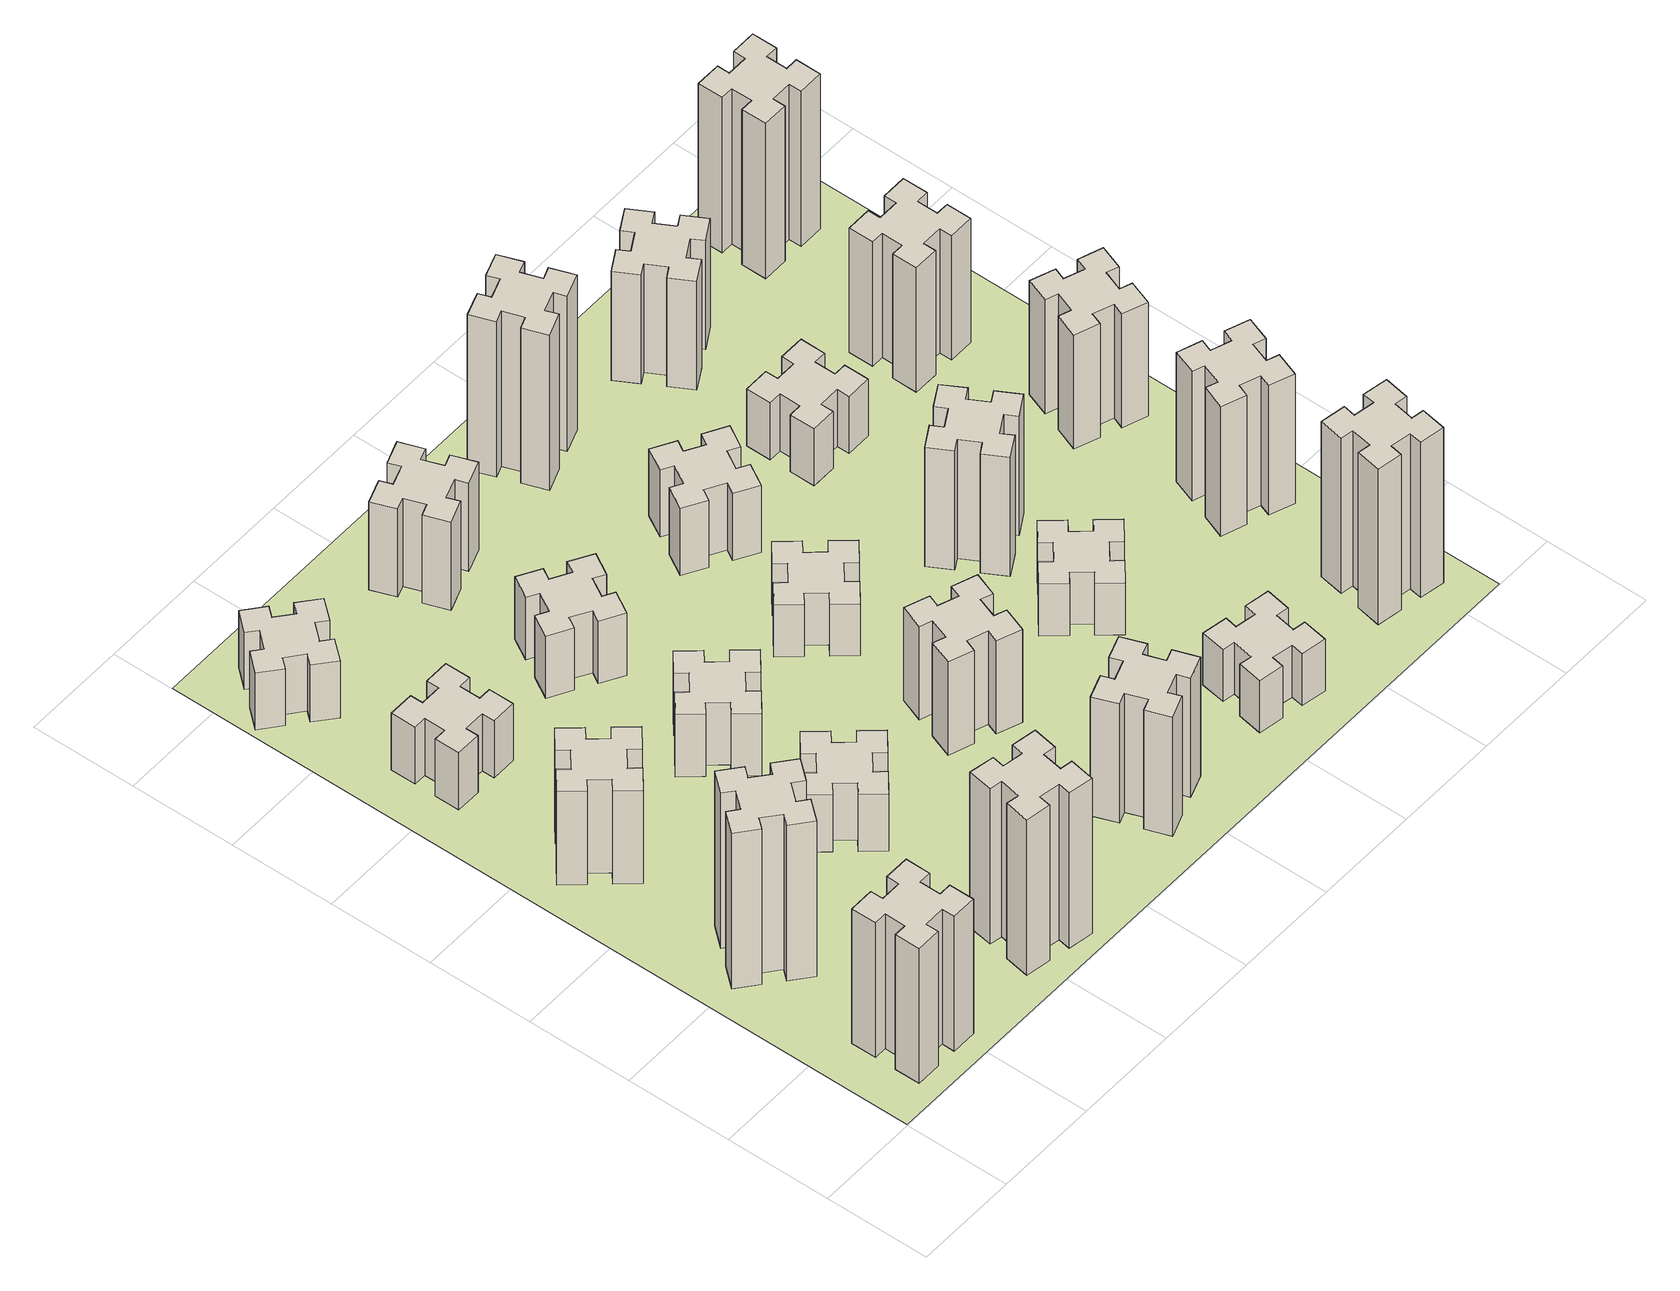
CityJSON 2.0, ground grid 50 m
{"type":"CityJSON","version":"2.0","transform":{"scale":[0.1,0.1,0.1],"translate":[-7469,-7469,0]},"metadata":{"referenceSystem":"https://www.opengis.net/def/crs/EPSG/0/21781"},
"CityObjects":{
"building1":{"type":"Building","attributes":{"class":"1000","function":"1000","usage":"1000","yearOfConstruction":2016,"roofType":"1000","measuredHeight":78,"storeysAboveGround":30,"storeysBelowGround":0},"geometry":[{"type":"Solid","lod":"1","boundaries":[[[[0,1,2,3,4,5,6,7,8,9,10,11,12,13,14,15,16,17,18,19]],[[17,16,20,21]],[[16,15,22,20]],[[15,14,23,22]],[[14,13,24,23]],[[13,12,25,24]],[[12,11,26,25]],[[11,10,27,26]],[[10,9,28,27]],[[9,8,29,28]],[[8,7,30,29]],[[7,6,31,30]],[[6,5,32,31]],[[5,4,33,32]],[[4,3,34,33]],[[3,2,35,34]],[[2,1,36,35]],[[1,0,37,36]],[[0,19,38,37]],[[19,18,39,38]],[[18,17,21,39]],[[24,25,26,27,28,29,30,31,32,33,34,35,36,37,38,39,21,20,22,23]]]]}]},
"building2":{"type":"Building","attributes":{"class":"1000","function":"1000","usage":"1000","yearOfConstruction":2016,"roofType":"1000","measuredHeight":90,"storeysAboveGround":30,"storeysBelowGround":0},"geometry":[{"type":"Solid","lod":"1","boundaries":[[[[40,41,42,43,44,45,46,47,48,49,50,51,52,53,54,55,56,57,58,59]],[[57,56,60,61]],[[56,55,62,60]],[[55,54,63,62]],[[54,53,64,63]],[[53,52,65,64]],[[52,51,66,65]],[[51,50,67,66]],[[50,49,68,67]],[[49,48,69,68]],[[48,47,70,69]],[[47,46,71,70]],[[46,45,72,71]],[[45,44,73,72]],[[44,43,74,73]],[[43,42,75,74]],[[42,41,76,75]],[[41,40,77,76]],[[40,59,78,77]],[[59,58,79,78]],[[58,57,61,79]],[[64,65,66,67,68,69,70,71,72,73,74,75,76,77,78,79,61,60,62,63]]]]}]},
"building3":{"type":"Building","attributes":{"class":"1000","function":"1000","usage":"1000","yearOfConstruction":2016,"roofType":"1000","measuredHeight":54,"storeysAboveGround":30,"storeysBelowGround":0},"geometry":[{"type":"Solid","lod":"1","boundaries":[[[[80,81,82,83,84,85,86,87,88,89,90,91,92,93,94,95,96,97,98,99]],[[97,96,100,101]],[[96,95,102,100]],[[95,94,103,102]],[[94,93,104,103]],[[93,92,105,104]],[[92,91,106,105]],[[91,90,107,106]],[[90,89,108,107]],[[89,88,109,108]],[[88,87,110,109]],[[87,86,111,110]],[[86,85,112,111]],[[85,84,113,112]],[[84,83,114,113]],[[83,82,115,114]],[[82,81,116,115]],[[81,80,117,116]],[[80,99,118,117]],[[99,98,119,118]],[[98,97,101,119]],[[104,105,106,107,108,109,110,111,112,113,114,115,116,117,118,119,101,100,102,103]]]]}]},
"building4":{"type":"Building","attributes":{"class":"1000","function":"1000","usage":"1000","yearOfConstruction":2016,"roofType":"1000","measuredHeight":33,"storeysAboveGround":30,"storeysBelowGround":0},"geometry":[{"type":"Solid","lod":"1","boundaries":[[[[120,121,122,123,124,125,126,127,128,129,130,131,132,133,134,135,136,137,138,139]],[[137,136,140,141]],[[136,135,142,140]],[[135,134,143,142]],[[134,133,144,143]],[[133,132,145,144]],[[132,131,146,145]],[[131,130,147,146]],[[130,129,148,147]],[[129,128,149,148]],[[128,127,150,149]],[[127,126,151,150]],[[126,125,152,151]],[[125,124,153,152]],[[124,123,154,153]],[[123,122,155,154]],[[122,121,156,155]],[[121,120,157,156]],[[120,139,158,157]],[[139,138,159,158]],[[138,137,141,159]],[[144,145,146,147,148,149,150,151,152,153,154,155,156,157,158,159,141,140,142,143]]]]}]},
"building5":{"type":"Building","attributes":{"class":"1000","function":"1000","usage":"1000","yearOfConstruction":2016,"roofType":"1000","measuredHeight":90,"storeysAboveGround":30,"storeysBelowGround":0},"geometry":[{"type":"Solid","lod":"1","boundaries":[[[[160,161,162,163,164,165,166,167,168,169,170,171,172,173,174,175,176,177,178,179]],[[177,176,180,181]],[[176,175,182,180]],[[175,174,183,182]],[[174,173,184,183]],[[173,172,185,184]],[[172,171,186,185]],[[171,170,187,186]],[[170,169,188,187]],[[169,168,189,188]],[[168,167,190,189]],[[167,166,191,190]],[[166,165,192,191]],[[165,164,193,192]],[[164,163,194,193]],[[163,162,195,194]],[[162,161,196,195]],[[161,160,197,196]],[[160,179,198,197]],[[179,178,199,198]],[[178,177,181,199]],[[184,185,186,187,188,189,190,191,192,193,194,195,196,197,198,199,181,180,182,183]]]]}]},
"building6":{"type":"Building","attributes":{"class":"1000","function":"1000","usage":"1000","yearOfConstruction":2016,"roofType":"1000","measuredHeight":33,"storeysAboveGround":30,"storeysBelowGround":0},"geometry":[{"type":"Solid","lod":"1","boundaries":[[[[200,201,202,203,204,205,206,207,208,209,210,211,212,213,214,215,216,217,218,219]],[[217,216,220,221]],[[216,215,222,220]],[[215,214,223,222]],[[214,213,224,223]],[[213,212,225,224]],[[212,211,226,225]],[[211,210,227,226]],[[210,209,228,227]],[[209,208,229,228]],[[208,207,230,229]],[[207,206,231,230]],[[206,205,232,231]],[[205,204,233,232]],[[204,203,234,233]],[[203,202,235,234]],[[202,201,236,235]],[[201,200,237,236]],[[200,219,238,237]],[[219,218,239,238]],[[218,217,221,239]],[[224,225,226,227,228,229,230,231,232,233,234,235,236,237,238,239,221,220,222,223]]]]}]},
"building7":{"type":"Building","attributes":{"class":"1000","function":"1000","usage":"1000","yearOfConstruction":2016,"roofType":"1000","measuredHeight":33,"storeysAboveGround":30,"storeysBelowGround":0},"geometry":[{"type":"Solid","lod":"1","boundaries":[[[[240,241,242,243,244,245,246,247,248,249,250,251,252,253,254,255,256,257,258,259]],[[257,256,260,261]],[[256,255,262,260]],[[255,254,263,262]],[[254,253,264,263]],[[253,252,265,264]],[[252,251,266,265]],[[251,250,267,266]],[[250,249,268,267]],[[249,248,269,268]],[[248,247,270,269]],[[247,246,271,270]],[[246,245,272,271]],[[245,244,273,272]],[[244,243,274,273]],[[243,242,275,274]],[[242,241,276,275]],[[241,240,277,276]],[[240,259,278,277]],[[259,258,279,278]],[[258,257,261,279]],[[264,265,266,267,268,269,270,271,272,273,274,275,276,277,278,279,261,260,262,263]]]]}]},
"building8":{"type":"Building","attributes":{"class":"1000","function":"1000","usage":"1000","yearOfConstruction":2016,"roofType":"1000","measuredHeight":36,"storeysAboveGround":30,"storeysBelowGround":0},"geometry":[{"type":"Solid","lod":"1","boundaries":[[[[280,281,282,283,284,285,286,287,288,289,290,291,292,293,294,295,296,297,298,299]],[[297,296,300,301]],[[296,295,302,300]],[[295,294,303,302]],[[294,293,304,303]],[[293,292,305,304]],[[292,291,306,305]],[[291,290,307,306]],[[290,289,308,307]],[[289,288,309,308]],[[288,287,310,309]],[[287,286,311,310]],[[286,285,312,311]],[[285,284,313,312]],[[284,283,314,313]],[[283,282,315,314]],[[282,281,316,315]],[[281,280,317,316]],[[280,299,318,317]],[[299,298,319,318]],[[298,297,301,319]],[[304,305,306,307,308,309,310,311,312,313,314,315,316,317,318,319,301,300,302,303]]]]}]},
"building9":{"type":"Building","attributes":{"class":"1000","function":"1000","usage":"1000","yearOfConstruction":2016,"roofType":"1000","measuredHeight":36,"storeysAboveGround":30,"storeysBelowGround":0},"geometry":[{"type":"Solid","lod":"1","boundaries":[[[[320,321,322,323,324,325,326,327,328,329,330,331,332,333,334,335,336,337,338,339]],[[337,336,340,341]],[[336,335,342,340]],[[335,334,343,342]],[[334,333,344,343]],[[333,332,345,344]],[[332,331,346,345]],[[331,330,347,346]],[[330,329,348,347]],[[329,328,349,348]],[[328,327,350,349]],[[327,326,351,350]],[[326,325,352,351]],[[325,324,353,352]],[[324,323,354,353]],[[323,322,355,354]],[[322,321,356,355]],[[321,320,357,356]],[[320,339,358,357]],[[339,338,359,358]],[[338,337,341,359]],[[344,345,346,347,348,349,350,351,352,353,354,355,356,357,358,359,341,340,342,343]]]]}]},
"building10":{"type":"Building","attributes":{"class":"1000","function":"1000","usage":"1000","yearOfConstruction":2016,"roofType":"1000","measuredHeight":69,"storeysAboveGround":30,"storeysBelowGround":0},"geometry":[{"type":"Solid","lod":"1","boundaries":[[[[360,361,362,363,364,365,366,367,368,369,370,371,372,373,374,375,376,377,378,379]],[[377,376,380,381]],[[376,375,382,380]],[[375,374,383,382]],[[374,373,384,383]],[[373,372,385,384]],[[372,371,386,385]],[[371,370,387,386]],[[370,369,388,387]],[[369,368,389,388]],[[368,367,390,389]],[[367,366,391,390]],[[366,365,392,391]],[[365,364,393,392]],[[364,363,394,393]],[[363,362,395,394]],[[362,361,396,395]],[[361,360,397,396]],[[360,379,398,397]],[[379,378,399,398]],[[378,377,381,399]],[[384,385,386,387,388,389,390,391,392,393,394,395,396,397,398,399,381,380,382,383]]]]}]},
"building11":{"type":"Building","attributes":{"class":"1000","function":"1000","usage":"1000","yearOfConstruction":2016,"roofType":"1000","measuredHeight":51,"storeysAboveGround":30,"storeysBelowGround":0},"geometry":[{"type":"Solid","lod":"1","boundaries":[[[[400,401,402,403,404,405,406,407,408,409,410,411,412,413,414,415,416,417,418,419]],[[417,416,420,421]],[[416,415,422,420]],[[415,414,423,422]],[[414,413,424,423]],[[413,412,425,424]],[[412,411,426,425]],[[411,410,427,426]],[[410,409,428,427]],[[409,408,429,428]],[[408,407,430,429]],[[407,406,431,430]],[[406,405,432,431]],[[405,404,433,432]],[[404,403,434,433]],[[403,402,435,434]],[[402,401,436,435]],[[401,400,437,436]],[[400,419,438,437]],[[419,418,439,438]],[[418,417,421,439]],[[424,425,426,427,428,429,430,431,432,433,434,435,436,437,438,439,421,420,422,423]]]]}]},
"building12":{"type":"Building","attributes":{"class":"1000","function":"1000","usage":"1000","yearOfConstruction":2016,"roofType":"1000","measuredHeight":54,"storeysAboveGround":30,"storeysBelowGround":0},"geometry":[{"type":"Solid","lod":"1","boundaries":[[[[440,441,442,443,444,445,446,447,448,449,450,451,452,453,454,455,456,457,458,459]],[[457,456,460,461]],[[456,455,462,460]],[[455,454,463,462]],[[454,453,464,463]],[[453,452,465,464]],[[452,451,466,465]],[[451,450,467,466]],[[450,449,468,467]],[[449,448,469,468]],[[448,447,470,469]],[[447,446,471,470]],[[446,445,472,471]],[[445,444,473,472]],[[444,443,474,473]],[[443,442,475,474]],[[442,441,476,475]],[[441,440,477,476]],[[440,459,478,477]],[[459,458,479,478]],[[458,457,461,479]],[[464,465,466,467,468,469,470,471,472,473,474,475,476,477,478,479,461,460,462,463]]]]}]},
"building13":{"type":"Building","attributes":{"class":"1000","function":"1000","usage":"1000","yearOfConstruction":2016,"roofType":"1000","measuredHeight":30,"storeysAboveGround":30,"storeysBelowGround":0},"geometry":[{"type":"Solid","lod":"1","boundaries":[[[[480,481,482,483,484,485,486,487,488,489,490,491,492,493,494,495,496,497,498,499]],[[497,496,500,501]],[[496,495,502,500]],[[495,494,503,502]],[[494,493,504,503]],[[493,492,505,504]],[[492,491,506,505]],[[491,490,507,506]],[[490,489,508,507]],[[489,488,509,508]],[[488,487,510,509]],[[487,486,511,510]],[[486,485,512,511]],[[485,484,513,512]],[[484,483,514,513]],[[483,482,515,514]],[[482,481,516,515]],[[481,480,517,516]],[[480,499,518,517]],[[499,498,519,518]],[[498,497,501,519]],[[504,505,506,507,508,509,510,511,512,513,514,515,516,517,518,519,501,500,502,503]]]]}]},
"building14":{"type":"Building","attributes":{"class":"1000","function":"1000","usage":"1000","yearOfConstruction":2016,"roofType":"1000","measuredHeight":39,"storeysAboveGround":30,"storeysBelowGround":0},"geometry":[{"type":"Solid","lod":"1","boundaries":[[[[520,521,522,523,524,525,526,527,528,529,530,531,532,533,534,535,536,537,538,539]],[[537,536,540,541]],[[536,535,542,540]],[[535,534,543,542]],[[534,533,544,543]],[[533,532,545,544]],[[532,531,546,545]],[[531,530,547,546]],[[530,529,548,547]],[[529,528,549,548]],[[528,527,550,549]],[[527,526,551,550]],[[526,525,552,551]],[[525,524,553,552]],[[524,523,554,553]],[[523,522,555,554]],[[522,521,556,555]],[[521,520,557,556]],[[520,539,558,557]],[[539,538,559,558]],[[538,537,541,559]],[[544,545,546,547,548,549,550,551,552,553,554,555,556,557,558,559,541,540,542,543]]]]}]},
"building15":{"type":"Building","attributes":{"class":"1000","function":"1000","usage":"1000","yearOfConstruction":2016,"roofType":"1000","measuredHeight":30,"storeysAboveGround":30,"storeysBelowGround":0},"geometry":[{"type":"Solid","lod":"1","boundaries":[[[[560,561,562,563,564,565,566,567,568,569,570,571,572,573,574,575,576,577,578,579]],[[577,576,580,581]],[[576,575,582,580]],[[575,574,583,582]],[[574,573,584,583]],[[573,572,585,584]],[[572,571,586,585]],[[571,570,587,586]],[[570,569,588,587]],[[569,568,589,588]],[[568,567,590,589]],[[567,566,591,590]],[[566,565,592,591]],[[565,564,593,592]],[[564,563,594,593]],[[563,562,595,594]],[[562,561,596,595]],[[561,560,597,596]],[[560,579,598,597]],[[579,578,599,598]],[[578,577,581,599]],[[584,585,586,587,588,589,590,591,592,593,594,595,596,597,598,599,581,580,582,583]]]]}]},
"building16":{"type":"Building","attributes":{"class":"1000","function":"1000","usage":"1000","yearOfConstruction":2016,"roofType":"1000","measuredHeight":90,"storeysAboveGround":30,"storeysBelowGround":0},"geometry":[{"type":"Solid","lod":"1","boundaries":[[[[600,601,602,603,604,605,606,607,608,609,610,611,612,613,614,615,616,617,618,619]],[[617,616,620,621]],[[616,615,622,620]],[[615,614,623,622]],[[614,613,624,623]],[[613,612,625,624]],[[612,611,626,625]],[[611,610,627,626]],[[610,609,628,627]],[[609,608,629,628]],[[608,607,630,629]],[[607,606,631,630]],[[606,605,632,631]],[[605,604,633,632]],[[604,603,634,633]],[[603,602,635,634]],[[602,601,636,635]],[[601,600,637,636]],[[600,619,638,637]],[[619,618,639,638]],[[618,617,621,639]],[[624,625,626,627,628,629,630,631,632,633,634,635,636,637,638,639,621,620,622,623]]]]}]},
"building17":{"type":"Building","attributes":{"class":"1000","function":"1000","usage":"1000","yearOfConstruction":2016,"roofType":"1000","measuredHeight":30,"storeysAboveGround":30,"storeysBelowGround":0},"geometry":[{"type":"Solid","lod":"1","boundaries":[[[[640,641,642,643,644,645,646,647,648,649,650,651,652,653,654,655,656,657,658,659]],[[657,656,660,661]],[[656,655,662,660]],[[655,654,663,662]],[[654,653,664,663]],[[653,652,665,664]],[[652,651,666,665]],[[651,650,667,666]],[[650,649,668,667]],[[649,648,669,668]],[[648,647,670,669]],[[647,646,671,670]],[[646,645,672,671]],[[645,644,673,672]],[[644,643,674,673]],[[643,642,675,674]],[[642,641,676,675]],[[641,640,677,676]],[[640,659,678,677]],[[659,658,679,678]],[[658,657,661,679]],[[664,665,666,667,668,669,670,671,672,673,674,675,676,677,678,679,661,660,662,663]]]]}]},
"building18":{"type":"Building","attributes":{"class":"1000","function":"1000","usage":"1000","yearOfConstruction":2016,"roofType":"1000","measuredHeight":69,"storeysAboveGround":30,"storeysBelowGround":0},"geometry":[{"type":"Solid","lod":"1","boundaries":[[[[680,681,682,683,684,685,686,687,688,689,690,691,692,693,694,695,696,697,698,699]],[[697,696,700,701]],[[696,695,702,700]],[[695,694,703,702]],[[694,693,704,703]],[[693,692,705,704]],[[692,691,706,705]],[[691,690,707,706]],[[690,689,708,707]],[[689,688,709,708]],[[688,687,710,709]],[[687,686,711,710]],[[686,685,712,711]],[[685,684,713,712]],[[684,683,714,713]],[[683,682,715,714]],[[682,681,716,715]],[[681,680,717,716]],[[680,699,718,717]],[[699,698,719,718]],[[698,697,701,719]],[[704,705,706,707,708,709,710,711,712,713,714,715,716,717,718,719,701,700,702,703]]]]}]},
"building19":{"type":"Building","attributes":{"class":"1000","function":"1000","usage":"1000","yearOfConstruction":2016,"roofType":"1000","measuredHeight":33,"storeysAboveGround":30,"storeysBelowGround":0},"geometry":[{"type":"Solid","lod":"1","boundaries":[[[[720,721,722,723,724,725,726,727,728,729,730,731,732,733,734,735,736,737,738,739]],[[737,736,740,741]],[[736,735,742,740]],[[735,734,743,742]],[[734,733,744,743]],[[733,732,745,744]],[[732,731,746,745]],[[731,730,747,746]],[[730,729,748,747]],[[729,728,749,748]],[[728,727,750,749]],[[727,726,751,750]],[[726,725,752,751]],[[725,724,753,752]],[[724,723,754,753]],[[723,722,755,754]],[[722,721,756,755]],[[721,720,757,756]],[[720,739,758,757]],[[739,738,759,758]],[[738,737,741,759]],[[744,745,746,747,748,749,750,751,752,753,754,755,756,757,758,759,741,740,742,743]]]]}]},
"building20":{"type":"Building","attributes":{"class":"1000","function":"1000","usage":"1000","yearOfConstruction":2016,"roofType":"1000","measuredHeight":90,"storeysAboveGround":30,"storeysBelowGround":0},"geometry":[{"type":"Solid","lod":"1","boundaries":[[[[760,761,762,763,764,765,766,767,768,769,770,771,772,773,774,775,776,777,778,779]],[[777,776,780,781]],[[776,775,782,780]],[[775,774,783,782]],[[774,773,784,783]],[[773,772,785,784]],[[772,771,786,785]],[[771,770,787,786]],[[770,769,788,787]],[[769,768,789,788]],[[768,767,790,789]],[[767,766,791,790]],[[766,765,792,791]],[[765,764,793,792]],[[764,763,794,793]],[[763,762,795,794]],[[762,761,796,795]],[[761,760,797,796]],[[760,779,798,797]],[[779,778,799,798]],[[778,777,781,799]],[[784,785,786,787,788,789,790,791,792,793,794,795,796,797,798,799,781,780,782,783]]]]}]},
"building21":{"type":"Building","attributes":{"class":"1000","function":"1000","usage":"1000","yearOfConstruction":2016,"roofType":"1000","measuredHeight":63,"storeysAboveGround":30,"storeysBelowGround":0},"geometry":[{"type":"Solid","lod":"1","boundaries":[[[[800,801,802,803,804,805,806,807,808,809,810,811,812,813,814,815,816,817,818,819]],[[817,816,820,821]],[[816,815,822,820]],[[815,814,823,822]],[[814,813,824,823]],[[813,812,825,824]],[[812,811,826,825]],[[811,810,827,826]],[[810,809,828,827]],[[809,808,829,828]],[[808,807,830,829]],[[807,806,831,830]],[[806,805,832,831]],[[805,804,833,832]],[[804,803,834,833]],[[803,802,835,834]],[[802,801,836,835]],[[801,800,837,836]],[[800,819,838,837]],[[819,818,839,838]],[[818,817,821,839]],[[824,825,826,827,828,829,830,831,832,833,834,835,836,837,838,839,821,820,822,823]]]]}]},
"building22":{"type":"Building","attributes":{"class":"1000","function":"1000","usage":"1000","yearOfConstruction":2016,"roofType":"1000","measuredHeight":75,"storeysAboveGround":30,"storeysBelowGround":0},"geometry":[{"type":"Solid","lod":"1","boundaries":[[[[840,841,842,843,844,845,846,847,848,849,850,851,852,853,854,855,856,857,858,859]],[[857,856,860,861]],[[856,855,862,860]],[[855,854,863,862]],[[854,853,864,863]],[[853,852,865,864]],[[852,851,866,865]],[[851,850,867,866]],[[850,849,868,867]],[[849,848,869,868]],[[848,847,870,869]],[[847,846,871,870]],[[846,845,872,871]],[[845,844,873,872]],[[844,843,874,873]],[[843,842,875,874]],[[842,841,876,875]],[[841,840,877,876]],[[840,859,878,877]],[[859,858,879,878]],[[858,857,861,879]],[[864,865,866,867,868,869,870,871,872,873,874,875,876,877,878,879,861,860,862,863]]]]}]},
"building23":{"type":"Building","attributes":{"class":"1000","function":"1000","usage":"1000","yearOfConstruction":2016,"roofType":"1000","measuredHeight":66,"storeysAboveGround":30,"storeysBelowGround":0},"geometry":[{"type":"Solid","lod":"1","boundaries":[[[[880,881,882,883,884,885,886,887,888,889,890,891,892,893,894,895,896,897,898,899]],[[897,896,900,901]],[[896,895,902,900]],[[895,894,903,902]],[[894,893,904,903]],[[893,892,905,904]],[[892,891,906,905]],[[891,890,907,906]],[[890,889,908,907]],[[889,888,909,908]],[[888,887,910,909]],[[887,886,911,910]],[[886,885,912,911]],[[885,884,913,912]],[[884,883,914,913]],[[883,882,915,914]],[[882,881,916,915]],[[881,880,917,916]],[[880,899,918,917]],[[899,898,919,918]],[[898,897,901,919]],[[904,905,906,907,908,909,910,911,912,913,914,915,916,917,918,919,901,900,902,903]]]]}]},
"building24":{"type":"Building","attributes":{"class":"1000","function":"1000","usage":"1000","yearOfConstruction":2016,"roofType":"1000","measuredHeight":72,"storeysAboveGround":30,"storeysBelowGround":0},"geometry":[{"type":"Solid","lod":"1","boundaries":[[[[920,921,922,923,924,925,926,927,928,929,930,931,932,933,934,935,936,937,938,939]],[[937,936,940,941]],[[936,935,942,940]],[[935,934,943,942]],[[934,933,944,943]],[[933,932,945,944]],[[932,931,946,945]],[[931,930,947,946]],[[930,929,948,947]],[[929,928,949,948]],[[928,927,950,949]],[[927,926,951,950]],[[926,925,952,951]],[[925,924,953,952]],[[924,923,954,953]],[[923,922,955,954]],[[922,921,956,955]],[[921,920,957,956]],[[920,939,958,957]],[[939,938,959,958]],[[938,937,941,959]],[[944,945,946,947,948,949,950,951,952,953,954,955,956,957,958,959,941,940,942,943]]]]}]},
"building25":{"type":"Building","attributes":{"class":"1000","function":"1000","usage":"1000","yearOfConstruction":2016,"roofType":"1000","measuredHeight":90,"storeysAboveGround":30,"storeysBelowGround":0},"geometry":[{"type":"Solid","lod":"1","boundaries":[[[[960,961,962,963,964,965,966,967,968,969,970,971,972,973,974,975,976,977,978,979]],[[977,976,980,981]],[[976,975,982,980]],[[975,974,983,982]],[[974,973,984,983]],[[973,972,985,984]],[[972,971,986,985]],[[971,970,987,986]],[[970,969,988,987]],[[969,968,989,988]],[[968,967,990,989]],[[967,966,991,990]],[[966,965,992,991]],[[965,964,993,992]],[[964,963,994,993]],[[963,962,995,994]],[[962,961,996,995]],[[961,960,997,996]],[[960,979,998,997]],[[979,978,999,998]],[[978,977,981,999]],[[984,985,986,987,988,989,990,991,992,993,994,995,996,997,998,999,981,980,982,983]]]]}]},
"landuse1":{"type":"LandUse","attributes":{"name":"plot1","function":"1010"},"geometry":[{"type":"MultiSurface","lod":"1","boundaries":[[[1000,1001,1002,1003]]]}]}
},
"vertices":[
[265,325,0],[265,225,0],[205,225,0],[205,105,0],[325,105,0],[325,165,0],[425,165,0],[425,105,0],[545,105,0],[545,225,0],[485,225,0],[485,325,0],[545,325,0],[545,445,0],[425,445,0],[425,385,0],[325,385,0],[325,445,0],[205,445,0],[205,325,0],[325,385,780],[325,445,780],[425,385,780],[425,445,780],[545,445,780],[545,325,780],[485,325,780],[485,225,780],[545,225,780],[545,105,780],[425,105,780],[425,165,780],[325,165,780],[325,105,780],[205,105,780],[205,225,780],[265,225,780],[265,325,780],[205,325,780],[205,445,780],
[484,1067,0],[408,1132,0],[446,1178,0],[354,1255,0],[277,1163,0],[323,1124,0],[259,1048,0],[213,1086,0],[136,994,0],[228,917,0],[266,963,0],[343,899,0],[304,853,0],[396,776,0],[473,868,0],[427,906,0],[492,983,0],[538,944,0],[615,1036,0],[523,1113,0],[492,983,900],[538,944,900],[427,906,900],[473,868,900],[396,776,900],[304,853,900],[343,899,900],[266,963,900],[228,917,900],[136,994,900],[213,1086,900],[259,1048,900],[323,1124,900],[277,1163,900],[354,1255,900],[446,1178,900],[408,1132,900],[484,1067,900],[523,1113,900],[615,1036,900],
[492,1888,0],[427,1964,0],[473,2003,0],[396,2095,0],[304,2018,0],[343,1972,0],[266,1907,0],[228,1953,0],[136,1876,0],[213,1784,0],[259,1823,0],[323,1746,0],[277,1708,0],[354,1616,0],[446,1693,0],[408,1739,0],[484,1803,0],[523,1757,0],[615,1834,0],[538,1926,0],[484,1803,540],[523,1757,540],[408,1739,540],[446,1693,540],[354,1616,540],[277,1708,540],[323,1746,540],[259,1823,540],[213,1784,540],[136,1876,540],[228,1953,540],[266,1907,540],[343,1972,540],[304,2018,540],[396,2095,540],[473,2003,540],[427,1964,540],[492,1888,540],[538,1926,540],[615,1834,540],
[485,2545,0],[485,2645,0],[545,2645,0],[545,2765,0],[425,2765,0],[425,2705,0],[325,2705,0],[325,2765,0],[205,2765,0],[205,2645,0],[265,2645,0],[265,2545,0],[205,2545,0],[205,2425,0],[325,2425,0],[325,2485,0],[425,2485,0],[425,2425,0],[545,2425,0],[545,2545,0],[425,2485,330],[425,2425,330],[325,2485,330],[325,2425,330],[205,2425,330],[205,2545,330],[265,2545,330],[265,2645,330],[205,2645,330],[205,2765,330],[325,2765,330],[325,2705,330],[425,2705,330],[425,2765,330],[545,2765,330],[545,2645,330],[485,2645,330],[485,2545,330],[545,2545,330],[545,2425,330],
[1016,344,0],[998,245,0],[939,256,0],[918,137,0],[1037,117,0],[1047,176,0],[1145,158,0],[1135,99,0],[1253,78,0],[1274,197,0],[1215,207,0],[1232,305,0],[1291,295,0],[1312,413,0],[1194,434,0],[1184,375,0],[1085,392,0],[1096,451,0],[977,472,0],[957,354,0],[1085,392,900],[1096,451,900],[1184,375,900],[1194,434,900],[1312,413,900],[1291,295,900],[1232,305,900],[1215,207,900],[1274,197,900],[1253,78,900],[1135,99,900],[1145,158,900],[1047,176,900],[1037,117,900],[918,137,900],[939,256,900],[998,245,900],[1016,344,900],[957,354,900],[977,472,900],
[384,3387,0],[308,3452,0],[346,3498,0],[254,3575,0],[177,3483,0],[223,3444,0],[159,3368,0],[113,3406,0],[36,3314,0],[128,3237,0],[166,3283,0],[243,3219,0],[204,3173,0],[296,3096,0],[373,3188,0],[327,3226,0],[392,3303,0],[438,3264,0],[515,3356,0],[423,3433,0],[392,3303,330],[438,3264,330],[327,3226,330],[373,3188,330],[296,3096,330],[204,3173,330],[243,3219,330],[166,3283,330],[128,3237,330],[36,3314,330],[113,3406,330],[159,3368,330],[223,3444,330],[177,3483,330],[254,3575,330],[346,3498,330],[308,3452,330],[384,3387,330],[423,3433,330],[515,3356,330],
[1083,1332,0],[1006,1267,0],[968,1313,0],[876,1236,0],[953,1144,0],[999,1183,0],[1063,1106,0],[1017,1068,0],[1094,976,0],[1186,1053,0],[1148,1099,0],[1224,1163,0],[1263,1117,0],[1355,1194,0],[1278,1286,0],[1232,1248,0],[1167,1324,0],[1213,1363,0],[1136,1455,0],[1044,1378,0],[1167,1324,330],[1213,1363,330],[1232,1248,330],[1278,1286,330],[1355,1194,330],[1263,1117,330],[1224,1163,330],[1148,1099,330],[1186,1053,330],[1094,976,330],[1017,1068,330],[1063,1106,330],[999,1183,330],[953,1144,330],[876,1236,330],[968,1313,330],[1006,1267,330],[1083,1332,330],[1044,1378,330],[1136,1455,330],
[1083,1972,0],[1006,1907,0],[968,1953,0],[876,1876,0],[953,1784,0],[999,1823,0],[1063,1746,0],[1017,1708,0],[1094,1616,0],[1186,1693,0],[1148,1739,0],[1224,1803,0],[1263,1757,0],[1355,1834,0],[1278,1926,0],[1232,1888,0],[1167,1964,0],[1213,2003,0],[1136,2095,0],[1044,2018,0],[1167,1964,360],[1213,2003,360],[1232,1888,360],[1278,1926,360],[1355,1834,360],[1263,1757,360],[1224,1803,360],[1148,1739,360],[1186,1693,360],[1094,1616,360],[1017,1708,360],[1063,1746,360],[999,1823,360],[953,1784,360],[876,1876,360],[968,1953,360],[1006,1907,360],[1083,1972,360],[1044,2018,360],[1136,2095,360],
[1017,2525,0],[1104,2475,0],[1074,2423,0],[1178,2363,0],[1238,2467,0],[1186,2497,0],[1236,2584,0],[1288,2554,0],[1348,2658,0],[1244,2718,0],[1214,2666,0],[1127,2716,0],[1157,2768,0],[1053,2828,0],[993,2724,0],[1045,2694,0],[995,2607,0],[943,2637,0],[883,2533,0],[987,2473,0],[995,2607,360],[943,2637,360],[1045,2694,360],[993,2724,360],[1053,2828,360],[1157,2768,360],[1127,2716,360],[1214,2666,360],[1244,2718,360],[1348,2658,360],[1288,2554,360],[1236,2584,360],[1186,2497,360],[1238,2467,360],[1178,2363,360],[1074,2423,360],[1104,2475,360],[1017,2525,360],[987,2473,360],[883,2533,360],
[1835,385,0],[1869,291,0],[1813,270,0],[1854,157,0],[1967,199,0],[1946,255,0],[2040,289,0],[2060,233,0],[2173,274,0],[2132,387,0],[2076,366,0],[2042,460,0],[2098,480,0],[2057,593,0],[1944,552,0],[1965,496,0],[1871,462,0],[1850,518,0],[1737,477,0],[1779,364,0],[1871,462,690],[1850,518,690],[1965,496,690],[1944,552,690],[2057,593,690],[2098,480,690],[2042,460,690],[2076,366,690],[2132,387,690],[2173,274,690],[2060,233,690],[2040,289,690],[1946,255,690],[1967,199,690],[1854,157,690],[1813,270,690],[1869,291,690],[1835,385,690],[1779,364,690],[1737,477,690],
[1125,3456,0],[1031,3422,0],[1010,3478,0],[897,3437,0],[939,3324,0],[995,3345,0],[1029,3251,0],[973,3230,0],[1014,3117,0],[1127,3159,0],[1106,3215,0],[1200,3249,0],[1220,3193,0],[1333,3234,0],[1292,3347,0],[1236,3326,0],[1202,3420,0],[1258,3440,0],[1217,3553,0],[1104,3512,0],[1202,3420,510],[1258,3440,510],[1236,3326,510],[1292,3347,510],[1333,3234,510],[1220,3193,510],[1200,3249,510],[1106,3215,510],[1127,3159,510],[1014,3117,510],[973,3230,510],[1029,3251,510],[995,3345,510],[939,3324,510],[897,3437,510],[1010,3478,510],[1031,3422,510],[1125,3456,510],[1104,3512,510],[1217,3553,510],
[1769,1300,0],[1735,1206,0],[1679,1227,0],[1637,1114,0],[1750,1073,0],[1771,1129,0],[1865,1095,0],[1844,1039,0],[1957,997,0],[1998,1110,0],[1942,1131,0],[1976,1225,0],[2032,1204,0],[2073,1317,0],[1960,1358,0],[1940,1302,0],[1846,1336,0],[1867,1392,0],[1754,1433,0],[1713,1320,0],[1846,1336,540],[1867,1392,540],[1940,1302,540],[1960,1358,540],[2073,1317,540],[2032,1204,540],[1976,1225,540],[1942,1131,540],[1998,1110,540],[1957,997,540],[1844,1039,540],[1865,1095,540],[1771,1129,540],[1750,1073,540],[1637,1114,540],[1679,1227,540],[1735,1206,540],[1769,1300,540],[1713,1320,540],[1754,1433,540],
[1972,1988,0],[1907,2064,0],[1953,2103,0],[1876,2195,0],[1784,2118,0],[1823,2072,0],[1746,2007,0],[1708,2053,0],[1616,1976,0],[1693,1884,0],[1739,1923,0],[1803,1846,0],[1757,1808,0],[1834,1716,0],[1926,1793,0],[1888,1839,0],[1964,1903,0],[2003,1857,0],[2095,1934,0],[2018,2026,0],[1964,1903,300],[2003,1857,300],[1888,1839,300],[1926,1793,300],[1834,1716,300],[1757,1808,300],[1803,1846,300],[1739,1923,300],[1693,1884,300],[1616,1976,300],[1708,2053,300],[1746,2007,300],[1823,2072,300],[1784,2118,300],[1876,2195,300],[1953,2103,300],[1907,2064,300],[1972,1988,300],[2018,2026,300],[2095,1934,300],
[2026,2497,0],[2076,2584,0],[2128,2554,0],[2188,2658,0],[2084,2718,0],[2054,2666,0],[1967,2716,0],[1997,2768,0],[1893,2828,0],[1833,2724,0],[1885,2694,0],[1835,2607,0],[1783,2637,0],[1723,2533,0],[1827,2473,0],[1857,2525,0],[1944,2475,0],[1914,2423,0],[2018,2363,0],[2078,2467,0],[1944,2475,390],[1914,2423,390],[1857,2525,390],[1827,2473,390],[1723,2533,390],[1783,2637,390],[1835,2607,390],[1885,2694,390],[1833,2724,390],[1893,2828,390],[1997,2768,390],[1967,2716,390],[2054,2666,390],[2084,2718,390],[2188,2658,390],[2128,2554,390],[2076,2584,390],[2026,2497,390],[2078,2467,390],[2018,2363,390],
[2596,444,0],[2578,345,0],[2519,356,0],[2498,237,0],[2617,217,0],[2627,276,0],[2725,258,0],[2715,199,0],[2833,178,0],[2854,297,0],[2795,307,0],[2812,405,0],[2871,395,0],[2892,513,0],[2774,534,0],[2764,475,0],[2665,492,0],[2676,551,0],[2557,572,0],[2537,454,0],[2665,492,300],[2676,551,300],[2764,475,300],[2774,534,300],[2892,513,300],[2871,395,300],[2812,405,300],[2795,307,300],[2854,297,300],[2833,178,300],[2715,199,300],[2725,258,300],[2627,276,300],[2617,217,300],[2498,237,300],[2519,356,300],[2578,345,300],[2596,444,300],[2537,454,300],[2557,572,300],
[1846,3315,0],[1940,3349,0],[1960,3293,0],[2073,3334,0],[2032,3447,0],[1976,3426,0],[1942,3520,0],[1998,3540,0],[1957,3653,0],[1844,3612,0],[1865,3556,0],[1771,3522,0],[1750,3578,0],[1637,3537,0],[1679,3424,0],[1735,3445,0],[1769,3351,0],[1713,3330,0],[1754,3217,0],[1867,3259,0],[1769,3351,900],[1713,3330,900],[1735,3445,900],[1679,3424,900],[1637,3537,900],[1750,3578,900],[1771,3522,900],[1865,3556,900],[1844,3612,900],[1957,3653,900],[1998,3540,900],[1942,3520,900],[1976,3426,900],[2032,3447,900],[2073,3334,900],[1960,3293,900],[1940,3349,900],[1846,3315,900],[1867,3259,900],[1754,3217,900],
[2628,1099,0],[2704,1163,0],[2743,1117,0],[2835,1194,0],[2758,1286,0],[2712,1248,0],[2647,1324,0],[2693,1363,0],[2616,1455,0],[2524,1378,0],[2563,1332,0],[2486,1267,0],[2448,1313,0],[2356,1236,0],[2433,1144,0],[2479,1183,0],[2543,1106,0],[2497,1068,0],[2574,976,0],[2666,1053,0],[2543,1106,300],[2497,1068,300],[2479,1183,300],[2433,1144,300],[2356,1236,300],[2448,1313,300],[2486,1267,300],[2563,1332,300],[2524,1378,300],[2616,1455,300],[2693,1363,300],[2647,1324,300],[2712,1248,300],[2758,1286,300],[2835,1194,300],[2743,1117,300],[2704,1163,300],[2628,1099,300],[2666,1053,300],[2574,976,300],
[2475,1744,0],[2525,1657,0],[2473,1627,0],[2533,1523,0],[2637,1583,0],[2607,1635,0],[2694,1685,0],[2724,1633,0],[2828,1693,0],[2768,1797,0],[2716,1767,0],[2666,1854,0],[2718,1884,0],[2658,1988,0],[2554,1928,0],[2584,1876,0],[2497,1826,0],[2467,1878,0],[2363,1818,0],[2423,1714,0],[2497,1826,690],[2467,1878,690],[2584,1876,690],[2554,1928,690],[2658,1988,690],[2718,1884,690],[2666,1854,690],[2716,1767,690],[2768,1797,690],[2828,1693,690],[2724,1633,690],[2694,1685,690],[2607,1635,690],[2637,1583,690],[2533,1523,690],[2473,1627,690],[2525,1657,690],[2475,1744,690],[2423,1714,690],[2363,1818,690],
[2705,2545,0],[2705,2645,0],[2765,2645,0],[2765,2765,0],[2645,2765,0],[2645,2705,0],[2545,2705,0],[2545,2765,0],[2425,2765,0],[2425,2645,0],[2485,2645,0],[2485,2545,0],[2425,2545,0],[2425,2425,0],[2545,2425,0],[2545,2485,0],[2645,2485,0],[2645,2425,0],[2765,2425,0],[2765,2545,0],[2645,2485,330],[2645,2425,330],[2545,2485,330],[2545,2425,330],[2425,2425,330],[2425,2545,330],[2485,2545,330],[2485,2645,330],[2425,2645,330],[2425,2765,330],[2545,2765,330],[2545,2705,330],[2645,2705,330],[2645,2765,330],[2765,2765,330],[2765,2645,330],[2705,2645,330],[2705,2545,330],[2765,2545,330],[2765,2425,330],
[3504,475,0],[3405,492,0],[3416,551,0],[3297,572,0],[3277,454,0],[3336,444,0],[3318,345,0],[3259,356,0],[3238,237,0],[3357,217,0],[3367,276,0],[3465,258,0],[3455,199,0],[3573,178,0],[3594,297,0],[3535,307,0],[3552,405,0],[3611,395,0],[3632,513,0],[3514,534,0],[3552,405,900],[3611,395,900],[3535,307,900],[3594,297,900],[3573,178,900],[3455,199,900],[3465,258,900],[3367,276,900],[3357,217,900],[3238,237,900],[3259,356,900],[3318,345,900],[3336,444,900],[3277,454,900],[3297,572,900],[3416,551,900],[3405,492,900],[3504,475,900],[3514,534,900],[3632,513,900],
[2716,3347,0],[2666,3434,0],[2718,3464,0],[2658,3568,0],[2554,3508,0],[2584,3456,0],[2497,3406,0],[2467,3458,0],[2363,3398,0],[2423,3294,0],[2475,3324,0],[2525,3237,0],[2473,3207,0],[2533,3103,0],[2637,3163,0],[2607,3215,0],[2694,3265,0],[2724,3213,0],[2828,3273,0],[2768,3377,0],[2694,3265,630],[2724,3213,630],[2607,3215,630],[2637,3163,630],[2533,3103,630],[2473,3207,630],[2525,3237,630],[2475,3324,630],[2423,3294,630],[2363,3398,630],[2467,3458,630],[2497,3406,630],[2584,3456,630],[2554,3508,630],[2658,3568,630],[2718,3464,630],[2666,3434,630],[2716,3347,630],[2768,3377,630],[2828,3273,630],
[3351,1029,0],[3445,995,0],[3424,939,0],[3537,897,0],[3578,1010,0],[3522,1031,0],[3556,1125,0],[3612,1104,0],[3653,1217,0],[3540,1258,0],[3520,1202,0],[3426,1236,0],[3447,1292,0],[3334,1333,0],[3293,1220,0],[3349,1200,0],[3315,1106,0],[3259,1127,0],[3217,1014,0],[3330,973,0],[3315,1106,750],[3259,1127,750],[3349,1200,750],[3293,1220,750],[3334,1333,750],[3447,1292,750],[3426,1236,750],[3520,1202,750],[3540,1258,750],[3653,1217,750],[3612,1104,750],[3556,1125,750],[3522,1031,750],[3578,1010,750],[3537,897,750],[3424,939,750],[3445,995,750],[3351,1029,750],[3330,973,750],[3217,1014,750],
[3520,1942,0],[3426,1976,0],[3447,2032,0],[3334,2073,0],[3293,1960,0],[3349,1940,0],[3315,1846,0],[3259,1867,0],[3217,1754,0],[3330,1713,0],[3351,1769,0],[3445,1735,0],[3424,1679,0],[3537,1637,0],[3578,1750,0],[3522,1771,0],[3556,1865,0],[3612,1844,0],[3653,1957,0],[3540,1998,0],[3556,1865,660],[3612,1844,660],[3522,1771,660],[3578,1750,660],[3537,1637,660],[3424,1679,660],[3445,1735,660],[3351,1769,660],[3330,1713,660],[3217,1754,660],[3259,1867,660],[3315,1846,660],[3349,1940,660],[3293,1960,660],[3334,2073,660],[3447,2032,660],[3426,1976,660],[3520,1942,660],[3540,1998,660],[3653,1957,660],
[3285,2705,0],[3185,2705,0],[3185,2765,0],[3065,2765,0],[3065,2645,0],[3125,2645,0],[3125,2545,0],[3065,2545,0],[3065,2425,0],[3185,2425,0],[3185,2485,0],[3285,2485,0],[3285,2425,0],[3405,2425,0],[3405,2545,0],[3345,2545,0],[3345,2645,0],[3405,2645,0],[3405,2765,0],[3285,2765,0],[3345,2645,720],[3405,2645,720],[3345,2545,720],[3405,2545,720],[3405,2425,720],[3285,2425,720],[3285,2485,720],[3185,2485,720],[3185,2425,720],[3065,2425,720],[3065,2545,720],[3125,2545,720],[3125,2645,720],[3065,2645,720],[3065,2765,720],[3185,2765,720],[3185,2705,720],[3285,2705,720],[3285,2765,720],[3405,2765,720],
[3285,3325,0],[3385,3325,0],[3385,3265,0],[3505,3265,0],[3505,3385,0],[3445,3385,0],[3445,3485,0],[3505,3485,0],[3505,3605,0],[3385,3605,0],[3385,3545,0],[3285,3545,0],[3285,3605,0],[3165,3605,0],[3165,3485,0],[3225,3485,0],[3225,3385,0],[3165,3385,0],[3165,3265,0],[3285,3265,0],[3225,3385,900],[3165,3385,900],[3225,3485,900],[3165,3485,900],[3165,3605,900],[3285,3605,900],[3285,3545,900],[3385,3545,900],[3385,3605,900],[3505,3605,900],[3505,3485,900],[3445,3485,900],[3445,3385,900],[3505,3385,900],[3505,3265,900],[3385,3265,900],[3385,3325,900],[3285,3325,900],[3285,3265,900],[3165,3265,900],
[5,3705,0],[3705,3705,0],[3705,5,0],[5,5,0]
]}
